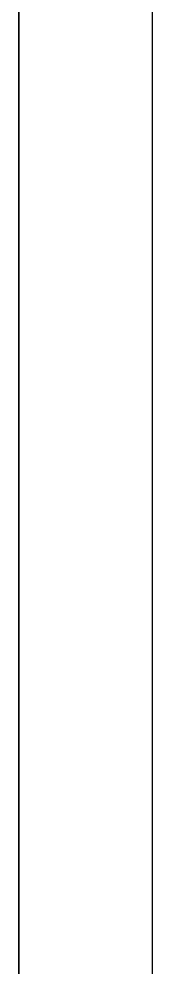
# Model space of a CAD drawing. Header units: millimetres. Extents: x 4031 to 5219, y 475 to 1315.
# Drawn here: x 5198.7 to 5218.7, y 617.2 to 759.1 of the extents above; entities that cross this region are included whole.
import ezdxf

# ---------------------------------------------------------------- set-up
doc = ezdxf.new("R2010")
doc.units = ezdxf.units.MM

# ---------------------------------------------------------------- blocks, each defined once
blk = doc.blocks.new('A$C49AA496E')
for p, q in [((296.9999999999999, 209.9999997211981), (296.9999999999999, -2.788019810350884e-07)), ((291.9999999999999, 204.9999997211981), (291.9999999999999, 4.999999721198076))]:
    blk.add_line(p, q)

msp = doc.modelspace()

# ---------------------------------------------------------------- linework, layer by layer
msp.add_lwpolyline([(5198.665369896051, 555.3061671870931), (5198.665369896051, 1295.306167187093)])

# ---------------------------------------------------------------- block references
at = {"xscale": 4, "yscale": 4, "zscale": 4}
msp.add_blockref('A$C49AA496E', (4030.665369896051, 475.306168302301), dxfattribs=at)

doc.saveas('drawing.dxf')
